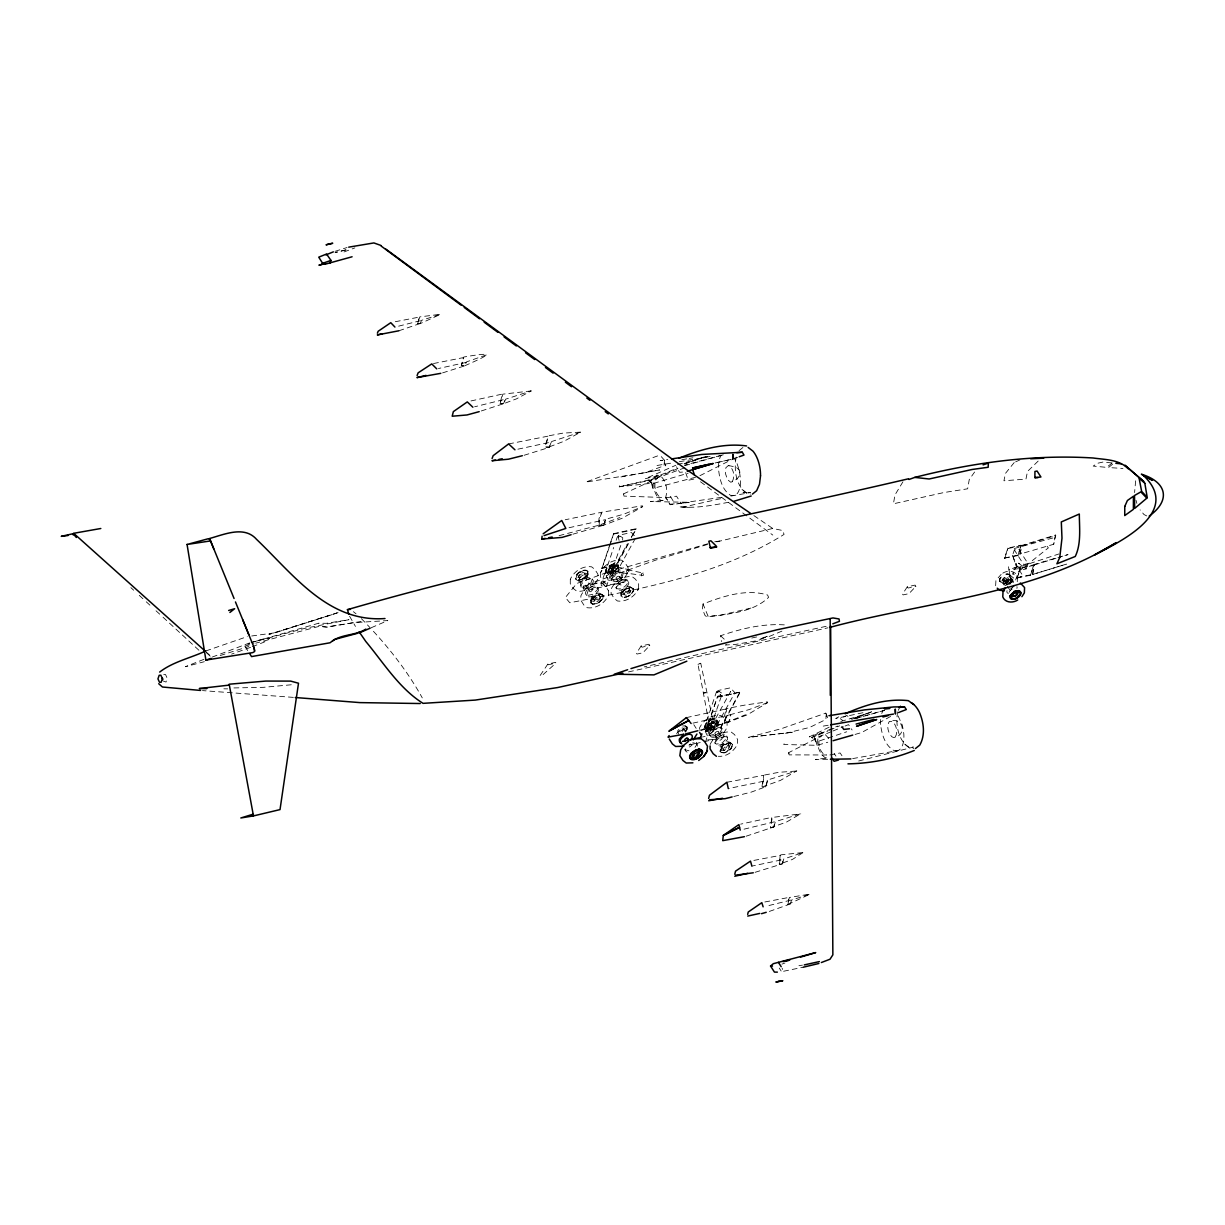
<?xml version="1.0" encoding="UTF-8"?>
<svg xmlns="http://www.w3.org/2000/svg" width="1225" height="1225" viewBox="0 0 1225 1225"><rect width="100%" height="100%" fill="white"/><g stroke="black" fill="none" stroke-linecap="round" stroke-linejoin="round"><path stroke-width="0.75" stroke-dasharray="5 3.75" d="M581.109 587.265A6.982 3.752 -32.5 0 1 587.173 579.563A6.982 3.752 -32.5 0 1 593.145 582.426L588.75 587.173L585.55 588.444L581.186 587.234L580.359 583.728A6.982 3.752 -32.5 0 1 587.923 577.725L590.695 577.695L593.145 580.267M586.499 595.58L588.122 590.879L594.094 587.403A6.982 3.752 -32.5 0 1 598.458 590.787L594.064 595.518L590.863 596.789L588.077 596.851L585.642 594.247A6.967 3.752 -32.5 0 1 591.598 586.591A6.967 3.752 -32.5 0 1 597.601 589.439L593.206 594.171L587.234 595.503L585.642 594.247M687.103 752.165L685.541 750.925L685.541 748.766M1006.246 574.357A5.957 3.2 -32.5 0 1 1009.967 577.251L1006.2 581.293L1001.101 582.426L999.753 581.354L999.768 579.517L1001.147 577.343M594.339 601.215L594.339 600.173A3.353 1.807 -32.5 0 1 598.52 597.203A3.353 1.807 -32.5 0 1 599.653 599.745A3.353 1.807 -32.5 0 1 595.105 601.843L592.793 598.29L596.851 595.059A3.721 2.006 -32.5 0 1 599.239 595.702L600.112 597.861M678.589 734.143L677.685 730.942A3.353 1.807 -32.5 0 1 682.692 728.048A3.353 1.807 -32.5 0 1 681.33 731.983M588.214 573.974L586.744 578.139L581.462 581.232A6.125 3.292 -32.5 0 1 577.603 578.261A6.125 3.292 -32.5 0 1 584.31 572.933L588.214 573.974L585.979 570.544L583.268 570.559L577.419 573.989L575.827 578.583L577.603 580.16M614.674 566.654A3.353 1.807 -32.5 0 1 610.999 570.62A3.353 1.807 -32.5 0 1 609.667 567.772A3.353 1.807 -32.5 0 1 614.674 566.654L616.221 569.594L613.863 572.136L610.693 572.841L608.932 570.038M620.769 593.849L622.239 589.684L627.522 586.591A6.125 3.292 -32.5 0 1 631.334 589.562A6.125 3.292 -32.5 0 1 624.673 594.875L620.769 593.849L621.458 596.085M629.359 589.026L628.486 591.553L625.317 593.436A3.828 2.067 -32.5 0 1 622.943 591.614L627.047 588.368L629.359 589.026L630.278 591.154A3.353 1.807 -32.5 0 1 626.618 595.12A3.353 1.807 -32.5 0 1 625.286 592.257A3.353 1.807 -32.5 0 1 630.278 591.154M710.699 729.947L706.81 728.86L706.825 726.946L710.745 722.75L713.562 721.617A6.125 3.292 -32.5 0 1 717.391 724.587A6.125 3.292 -32.5 0 1 710.714 729.901M715.216 723.761L714.359 726.287L711.174 728.171A3.828 2.067 -32.5 0 1 708.8 726.333L711.174 723.791L715.216 723.761L713.654 721.984A3.353 1.807 -32.5 0 0 708.663 723.102A3.353 1.807 -32.5 0 0 709.979 725.95A3.353 1.807 -32.5 0 0 713.654 721.984M728.354 744.356L725.966 748.046L721.923 748.107L722.827 745.55L726.042 743.697L728.354 744.356L729.273 746.469A3.353 1.807 -32.5 0 1 725.598 750.435A3.353 1.807 -32.5 0 1 724.266 747.587A3.353 1.807 -32.5 0 1 729.273 746.469M587.541 571.753L587.525 573.882A6.768 3.644 -32.5 0 1 580.099 579.777L575.827 578.583M600.587 572.596L600.556 577.036L603.649 581.89L606.896 584.432C615.808 585.688 624.382 579.992 628.073 572.06L628.103 567.604L625.01 562.75L621.749 560.223C612.837 558.922 604.247 564.648 600.587 572.596L604.293 566.746M601.215 594.339L603.006 595.947L602.991 598.076L598.657 602.715L595.534 603.971A6.768 3.644 -32.5 0 1 591.262 600.694A6.768 3.644 -32.5 0 1 598.688 594.814M607.845 573.499L606.069 571.937L606.084 569.824L610.372 565.215L616.175 563.913L618.395 567.328A6.125 3.292 -32.5 0 1 611.673 574.556A6.125 3.292 -32.5 0 1 609.254 569.349A6.125 3.292 -32.5 0 1 618.395 567.328M685.005 725.843L686.567 727.068L686.551 729.197L684.943 731.677M720.438 751.415L722.03 746.806L724.741 744.678L727.88 743.391L732.091 744.601A6.768 3.644 -32.5 0 1 724.725 752.579L722.015 752.594L719.81 749.195M605.946 572.458L605.747 569.855L607.401 567.236L613.572 563.653L616.405 563.622L618.273 565.246L618.257 567.481L616.573 570.1L610.463 573.683A7.09 3.813 -32.5 0 1 605.977 570.207A7.09 3.813 -32.5 0 1 613.802 563.99L616.634 563.975L618.273 565.246M618.058 564.893L618.028 567.129L613.495 572.029L607.37 573.392L605.732 572.09M633.463 589.072L633.447 591.292L628.9 596.192L622.775 597.555L620.876 595.947L622.545 591.078L625.439 588.796L631.61 587.418L633.463 589.072L631.778 587.801A7.074 3.813 -32.5 0 0 622.805 591.415L620.876 595.947M638.623 588.612L638.654 584.157L635.561 579.303L632.314 576.745C623.387 575.505 614.782 581.201 611.107 589.164L611.107 593.574L614.2 598.443L617.446 600.985C626.327 602.256 634.979 596.544 638.623 588.612L637.842 589.853M717.054 720.254L717.268 722.827A7.151 3.843 -32.5 0 1 712.736 727.742A7.151 3.843 -32.5 0 1 706.549 729.089L704.727 727.466L706.396 722.597A7.074 3.813 -32.5 0 1 715.385 718.983L717.054 720.254L715.354 725.108L709.214 728.691L703.518 729.243M732.473 744.417L730.605 742.809L727.772 742.825A7.09 3.813 -32.5 0 0 719.933 749.026A7.09 3.813 -32.5 0 0 724.434 752.502L730.544 748.934L732.473 744.417L730.758 749.271L724.649 752.854L721.77 752.916L720.147 751.614L721.816 746.76L727.987 743.162L730.82 743.146M590.557 600.572L592.043 596.376L597.325 593.283A6.125 3.292 -32.5 0 1 601.199 596.284L599.775 598.52L594.462 601.613L590.557 600.572L591.246 602.807M995.649 585.718L995.925 580.405L1001.131 574.403M1001.805 581.125A4.977 2.68 -32.5 0 1 1007.256 576.761A4.977 2.68 -32.5 0 1 1010.365 579.226L1004.852 583.605L1002.8 583.651L1001.683 581.155M611.397 580.543L613.051 575.857L615.808 573.683L618.993 572.397L621.733 572.366L623.28 573.606L621.672 578.292L615.762 581.753L611.397 580.543L610.601 577.082A6.982 3.752 -32.5 0 1 618.15 571.08L620.861 571.064L623.28 573.606M622.453 572.305L620.845 576.975L618.074 579.149L612.163 580.466L610.601 579.226M633.248 588.689L633.218 590.955A7.151 3.843 -32.5 0 1 628.701 595.855A7.151 3.843 -32.5 0 1 622.514 597.218M704.911 727.818L706.595 722.949L709.489 720.668L712.812 719.32L715.645 719.305L717.283 720.576M714.879 742.901L716.518 738.216L722.459 734.755L725.2 734.74L727.589 737.282L727.558 739.441L723.209 744.142L717.299 745.443L714.879 742.901L716.472 744.142L722.367 742.855L726.762 738.124L726.762 735.98M1013.182 582.702L1013.213 580.91L1010.104 578.522M609.805 572.197L612.194 568.461L616.236 568.431M592.288 578.92L590.68 583.605L587.908 585.81L584.692 587.112L581.921 587.127L580.359 585.887M697.423 746.147L696.612 742.626M1005.25 582.181L1003.306 581.645L1002.785 579.379M589.332 583.345L587.066 585.764A2.083 1.118 -32.5 0 1 585.795 584.738A2.083 1.118 -32.5 0 1 588.031 582.947L589.332 583.345L593.114 589.271L590.848 591.69A2.083 1.118 -32.5 0 1 589.577 590.68A2.083 1.118 -32.5 0 1 591.813 588.888L593.114 589.271M621.075 584.999L619.758 584.647L616.007 578.077A2.083 1.118 -32.5 0 1 618.181 576.317A2.083 1.118 -32.5 0 1 619.498 577.297A2.083 1.118 -32.5 0 1 617.278 579.103M619.758 584.647L619.789 584.003A2.083 1.118 -32.5 0 1 622.024 582.227A2.083 1.118 -32.5 0 1 623.265 583.253A2.083 1.118 -32.5 0 1 621.06 585.045M714.895 733.928L714.925 733.285A2.083 1.118 -32.5 0 1 717.1 731.524A2.083 1.118 -32.5 0 1 718.401 732.504A2.083 1.118 -32.5 0 1 716.196 734.311C712.965 732.703 717.927 740.65 719.994 740.206A2.083 1.118 -32.5 0 0 722.183 738.445A2.083 1.118 -32.5 0 0 720.943 737.435A2.083 1.118 -32.5 0 0 718.707 739.211L718.677 739.854M622.622 540.041L622.744 537.76L620.126 536.121L617.385 536.734L616.144 540.302M767.677 702.599L748.751 709.704L730.927 714.481L729.396 721.801L725.169 722.842L726.639 708.54L745.336 705.003L767.34 701.848L767.677 702.599L747.709 714.619L729.396 721.801M1009.676 584.264L1010.916 580.558L1010.839 581.997L1012.493 583.023L1010.548 581.844L1010.625 580.083L1013.289 572.351L1013.213 574.112L1015.219 575.382L1017.378 574.893L1015.234 581.109M1018.266 566.654L1016.199 565.399L1016.321 563.622L1014.821 568.002L1016.934 567.527M631.564 537.607L631.687 536.029M717.927 723.362L718.049 721.785L717.819 725.92L710.056 728.615L706.718 726.165L708.8 721.173L715.691 720.897L714.236 721.035L730.682 691.375L730.59 692.998L732.152 693.932L719.703 696.642L718.126 695.769L717.207 692.722L717.942 690.548L730.391 687.837L734.388 692.156L734.342 693.718L717.927 723.362L715.997 723.791M599.147 525.112L599.668 518.252L601.98 512.157L642.421 505.803L642.727 506.599L622.193 518.252L603.634 525.234L599.147 525.112L619.865 517.532M559.09 535.662L598.458 525.326L599.04 518.389L601.613 512.28L565.23 519.752M784.291 624.872C762.639 623.479 740.895 628.701 720.576 635.76L721.709 641.548M664.501 460.263L664.011 465.806L645.269 472.636L585.642 482.129L657.733 455.868L661.102 456.466L664.501 460.263L665.742 465.883L663.414 460.523L660.183 460.615L667.732 459.498M897.634 711.909C895.337 724.894 898.155 741.263 910.328 748.46L913.743 748.521M1017.255 581.753L1017.454 576.393C1015.035 570.283 1007.379 570.115 1002.525 573.3M736.179 457.109C733.744 469.925 735.796 486.279 747.556 493.951L750.803 494.058M1032.828 574.403L1066.393 564.128L1032.828 574.403L1034.191 564.434L1068.032 554.588L1059.196 557.298M1032.537 574.004L1034.191 564.434M1011.161 579.165L1010.686 581.844L1014.56 581.814L1011.758 581.462L1012.876 579.165L1011.161 579.165L1004.117 584.723M1135.652 480.812L1134.58 492.557M619.482 485.774L619.283 486.784L652.267 483.155L652.864 488.484L696.489 477M755.09 872.307L782.254 863.87L783.158 859.537L751.874 866.106M769.346 911.431L790.125 904.05L790.952 900.084L766.146 906.209M746.147 836.2L773.71 826.952L774.92 821.699L743.407 829.325M1055.567 535.034L1053.714 544.252L1019.874 554.129L1022.033 545.355L1055.567 535.034L1053.714 544.252M701.205 730.422L728.798 722L730.605 714.665L692.891 723.148M1019.874 554.129L1022.033 545.355M733.836 796.495L751.216 792.131L765.747 786.756L767.325 780.463L728.308 788.594M782.499 863.717L783.724 859.016L803.401 852.401L792.407 859.445L779.468 864.176L780.692 854.851L803.355 852.508M773.909 827.043L775.333 821.669L800.813 813.706L786.572 822.036L770.51 827.824L772.255 817.442L800.767 813.859M766.084 786.082L767.799 779.942L796.786 770.877L780.493 780.386L762.149 786.986L764.308 775.073L778.932 772.301L796.74 771.03M790.385 903.958L791.503 900.084L810.322 894.036L787.568 904.601L789.405 897.466L810.322 894.036M1026.137 568.921L1027.959 563.561L1018.664 548.999L1014.361 549.964L1012.539 555.247L1016.076 565.797L1021.864 569.87L1026.137 568.921L1018.48 563.148L1020.517 564.449L1019.43 568.921L1020.41 566.18M486.218 354.99L466.48 361.896L464.704 365.8L461.549 365.402L463.754 357.042C496.217 351.468 490.199 354.53 464.704 365.8M531.16 390.928L502.847 394.159L500.137 403.638L503.689 403.668L516.506 398.845L531.16 390.928L505.649 399.182L503.689 403.668L480.92 411.079M580.665 432.119L551.709 441.505L549.489 446.803L545.416 446.957L548.478 435.855L563.041 433.114L580.665 432.119L564.036 441.245L549.489 446.803M604.874 573.821L613.664 547.468M619.1 540.378L618.196 537.362L618.947 535.202L631.38 532.492L635.362 536.764M610.494 574.127L606.574 586.377L603.833 586.989L601.199 585.29L601.322 583.069L604.522 573.897L607.34 573.269M703.87 729.166L716.38 692.079L717.942 690.548M709.505 729.487L705.585 741.737M1017.96 555.583L1021.129 545.156L1007.93 548.096L1004.454 558.095L1017.96 555.583L1021.129 545.156M1014.698 569.778L1015.219 568.293M1030.531 575.291L1033.686 564.863L1020.502 567.803L1017.026 577.802L1030.531 575.291L1033.686 564.863M628.318 543.854L616.634 565.2L601.934 568.446L610.035 543.992M610.632 542.277L613.603 533.671L636.158 528.679L631.916 537.285M601.934 568.446L609.085 547.805M609.683 546.09L613.603 533.671M620.769 545.416L610.846 574.05L608.105 574.663M705.6 731.111L717.513 696.703L740.298 692.094L720.545 728.232L705.83 731.478L720.3 727.864L740.053 691.712M705.83 731.478L717.513 696.703M1004.73 558.523L1007.93 548.096M1017.301 578.231L1020.502 567.803M603.634 525.234L605.962 519.186L623.739 514.194L642.727 506.599M524.07 455.287L549.183 447.431L551.281 442.026L514.959 449.82M398.891 330.781L419.899 323.584L421.14 320.491L396.425 326.708M442.593 372.875L464.535 365.923L465.99 362.462L438.428 368.511M420.098 323.676L421.538 320.337L440.755 314.228L419.777 316.908L417.281 323.691L420.098 323.676L440.755 314.228M572.917 534.192L603.022 525.403L605.533 519.645L565.843 528.434M898.338 710.301L900.482 705.447M784.107 743.805L783.709 744.509L817.075 745.305L827.778 742.243M601.689 568.078L616.405 564.832L628.073 543.471M631.671 536.902L636.158 528.679M635.346 538.372L618.931 568.017L618.809 570.574L611.061 573.269L607.692 570.789L609.805 565.812L617.17 565.246L615.226 565.69L627.108 544.268M706.718 726.165L709.183 723.853L715.308 722L707.56 724.695M974.595 472.023L969.251 479.587L967.643 488.806L943.817 492.557L893.423 503.797L894.954 494.961L902.963 481.747M710.117 744.478C713.777 736.547 722.398 730.835 731.279 732.106L734.541 734.617L737.634 739.487L737.603 743.942C734.173 751.139 726.593 757.05 718.325 756.284M732.183 481.67C735.214 476.755 733.79 468.103 728.339 465.5L725.843 467.782L725.491 473.646L727.512 479.618L730.743 482.237C736.057 481.012 743.008 474.749 738.568 469.19M895.199 736.929C898.308 732.244 896.363 725.338 892.596 721.556L889.35 721.418C886.226 726.119 888.156 732.994 891.923 736.792L893.683 737.511C906.806 735.873 903.897 717.59 890.851 720.867M616.696 586.714L621.09 581.982A6.967 3.752 -32.5 0 1 628.624 581.921L627.782 580.619M694.988 747.327L696.612 744.8A6.982 3.752 -32.5 0 0 695.019 741.385M710.408 733.76L714.788 729.013A6.967 3.752 -32.5 0 1 722.505 729.579A6.967 3.752 -32.5 0 1 715.737 736.837A6.967 3.752 -32.5 0 1 710.301 733.775M685.188 731.754L686.857 729.135M1010.043 582.656L1011.176 580.895A4.701 2.527 -32.5 0 0 1008.175 578.567L1002.908 582.732L1004.01 585.106M641.119 646.004L636.403 653.277L637 654.058L642.88 652.787L649.817 645.452L648.944 644.258L641.119 646.004L641.992 647.198L649.817 645.452M907.25 586.852L902.549 594.125L903.131 594.906L908.981 593.635L915.948 586.3L915.075 585.106L907.25 586.852L908.123 588.046L915.948 586.3M676.583 733.576L680.503 729.38L683.336 728.247A6.125 3.292 -32.5 0 1 687.225 729.304L686.567 727.068M1011.054 589.393L1013.887 585.045M999.814 579.103L1001.147 577.052M547.866 664.057L539.98 675.725L542.445 675.189L555.966 663.077L555.507 662.357L547.866 664.057L548.325 664.777L555.966 663.077M703.043 604.002L702.338 608.917L705.018 615.455L707.039 617.063C727.803 613.878 752.778 612.699 768.58 597.371L767.616 595.028C746.331 588.49 722.995 596.238 703.043 604.002L708.019 616.098L707.039 617.063M623.632 493.843L623.938 496.094L662.005 497.472L660.168 497.35C655.007 493.415 653.675 485.422 655.957 479.542L657.457 478.179L623.632 493.843L624.153 496.11M788.701 752.64L789.084 754.876L826.615 754.983L824.685 754.876C819.28 751.216 817.534 743.131 819.908 737.22L821.47 735.842L788.701 752.64L789.298 754.891M617.385 536.734L618.947 535.202M721.647 497.35L686.459 502.25L650.475 501.546L663.23 500.474L665.19 498.667C668.283 490.903 666.446 480.338 659.617 475.147L645.054 478.791L675.817 465.27M657.212 475.009L655.222 476.801C652.175 484.564 653.982 495.13 660.796 500.336L663.23 500.474M828.743 738.415L823.644 732.764L821.102 732.657L819.05 734.464C815.896 742.273 818.208 752.962 825.344 757.816L827.901 757.953L815.406 759.469L828.467 759.27M739.043 450.662L743.223 447.248M1112.576 464.229L1108.487 467.552L1122.957 468.455M679.462 731.631L682.677 729.732M583.314 578.675L587.862 573.775A7.243 3.889 -32.5 0 0 586.208 570.253A7.151 3.843 -32.5 0 0 580.053 571.6A7.151 3.843 -32.5 0 0 575.52 576.5L575.704 579.103L577.343 580.405L580.221 580.344L586.055 576.24A3.736 2.006 -32.5 0 0 583.697 574.418L579.593 577.649L580.436 579.502L581.952 579.471M620.263 580.681L615.869 585.412A6.982 3.752 -32.5 0 0 620.233 588.781A6.967 3.752 -32.5 0 0 627.981 581.569A6.967 3.752 -32.5 0 0 620.248 580.635M1010.64 588.888L1014.821 585.565M618.196 537.362L620.126 536.121M709.137 723.776L713.44 722.995L700.746 663.276L697.99 664.348L709.137 723.776L710.577 723.623M717.207 692.722L719.121 691.467L721.755 693.136L721.632 695.402L709.857 729.411L707.116 730.023M697.99 664.348L700.746 663.276M890.621 716.411L861.665 732.535L854.529 734.587M247.71 650.567L244.832 646.05L249.578 643.477M838.742 716.855L835.741 718.493L866.504 711.955M1014.223 462.529L1005.449 473.401L1003.949 480.767L1025.953 479.113L1027.499 471.441L1038.647 460.615M781.887 631.135L769.821 636.234L759.959 638.899L767.187 636.296L758.336 640.476L736.087 644.335L725.445 645.024L727.221 644.319M699.95 475.683L731.202 459.865M829.172 727.16L809.327 736.883L821.102 732.657M1015.647 461.871L1019.92 459.896M817.075 745.305L815.712 740.62L811.7 737.481L827.778 731.08M829.463 730.33L839.6 725.812M811.7 737.481L837.563 726.088M371.252 627.721L387.82 620.57L353.275 622.698L326.677 627.2L319.465 626.266L255.749 643.156M1006.2 584.662L1012.861 581.814M677.93 468.547L650.521 480.169L619.283 486.784L647.964 480.185L677.609 468.027M684.775 465.638L724.006 454.613L684.591 465.178M854.82 718.095L871.526 711.786L851.865 719.305L846.705 715.446L840.335 718.707L842.739 720.499M831.27 731.692L814.013 738.767L816.156 742.013L846.705 731.784M832.985 730.988L843.351 726.747M845.066 726.042L848.527 724.633L852.095 729.978M684.882 463.892L706.871 456.144L688.312 462.499M203.962 659.31L185.388 666.706L204.315 661.699M725.169 722.842L745.55 714.742M854.269 718.218L860.731 715.645M1004.822 585.673L1012.937 582.457M205.892 650.934L247.282 636.602M250.558 647.351L231.632 654.119M252.258 646.693L264.11 642.13L269.852 638.271L263.712 638.837L251.462 642.39M781.902 964.152L784.98 962.988M343.995 251.967L354.867 247.894M594.753 581.967L656.064 560.009L707.361 544.482M684.882 467.751L649.495 480.721L651.501 483.998L688.174 473.172M734.433 458.472L737.618 457.323M1021.451 566.272L1058.859 553.976M684.101 463.816L697.393 459.161M163.737 674.531L165.543 674.546L167.213 678.282L166.018 682.049L163.461 681.177M825.772 713.134L827.993 718.585L825.772 713.134L781.535 728.63L748.506 737.358L793.968 732.06L748.506 737.358M728.798 722L699.689 730.299M829.907 754.952L840.12 752.962L841.973 755.748M338.1 612.561L274.844 632.82L268.933 634.366L337.028 613.051L274.844 632.82L249.119 636.342M335.083 251.309L347.042 247.527M220.209 655.528L248.797 646.448M773.71 826.952L770.448 827.962L771.796 817.366L740.65 824.149M1022.308 545.845L1055.843 535.478M1034.467 564.878L1057.435 557.834M840.748 721.494L871.802 712.123M1052.796 537.989L1010.748 549.489M884.68 710.347L853.075 719.243M750.894 608.09L719.243 615.532L708.019 616.098M249.701 642.895L211.956 657.182L206.275 652.083M666.048 497.825L676.537 496.171L680.824 503.23L689.17 502.388L670.09 504.731L666.048 497.825L669.983 504.225L680.824 503.23M707.836 543.762L604.706 573.269L576.73 583.498L565.399 597.494L569.778 602.761C643.431 588.413 719.504 574.724 784.077 534.406L782.683 530.532L772.715 528.465L716.257 541.971M856.765 718.202L884.343 710.332M628.517 570.023L626.526 570.59L627.001 573.239L643.339 575.459L643.247 573.055L628.517 570.023L628.992 572.672L627.001 573.239M858.679 761.001L913.467 747.066L908.751 747.005L904.004 743.667L905.198 744.815M643.247 573.055L641.594 573.499L641.655 575.918M470.982 400.942L502.357 394.083L499.968 403.607L503.521 403.714L505.282 399.228L474.626 406.777M244.832 646.05L253.927 643.646M613.342 565.935L610.555 566.67L611.045 569.855L626.343 573.591L629.16 572.871L628.639 569.702L613.342 565.935L613.832 569.104L611.045 569.855M677.517 464.52L709.964 456.083M345.909 249.839L335.022 252.58L347.364 249.609M785.531 733.3L809.618 727.451L825.864 719.504L826.201 715.323L826.553 716.457L825.451 716.303L829.172 715.691M826.14 626.327C765.441 639.527 704.758 652.772 644.212 666.875M764.829 901.983L788.9 897.45L787.997 904.448L790.125 904.05M728.553 502.281C712.276 505.435 695.632 508.513 678.987 506.782L683.382 507.058L723.638 498.008M731.003 459.436L714.527 463.096L731.111 459.375M1008.206 548.524L1021.405 545.6M1004.454 558.095L1017.684 555.139M1027.959 563.561L1023.641 564.526L1014.361 549.964M1020.777 568.232L1033.977 565.307M1017.026 577.802L1030.256 574.862M1009.798 582.487L1011.957 582.013M716.38 692.079L719.121 691.467M703.885 741.737L723.868 737.297L723.761 733.239L722.505 732.581L702.507 736.991M693.84 479.052L688.282 480.277L685.433 471.839L679.63 472.299L676.292 466.786M613.847 534.054L636.403 529.062M628.517 671.897L827.932 627.812M717.743 697.086L740.298 692.094M689.323 744.953L700.241 742.549M395.308 321.716L419.348 317.076L417.725 323.553L419.899 323.584M508.62 443.925L547.897 436.192L545.079 447.125L549.183 447.431M620.952 476.938L659.678 469.941L645.269 472.636M751.752 638.026L757.203 636.847M686.398 717.605L726.18 708.938L724.48 715.982L724.48 723.056M726.869 782.27L763.696 775.287L761.873 787.262L765.747 786.756M433.482 363.534L463.234 357.639L461.32 365.479L464.535 365.923M753.88 860.409L780.202 855.418L779.238 864.237L782.254 863.87M783.617 971.241L803.187 967.229M706.258 728.63L704.727 727.466M852.661 758.597L897.971 750.588A22.264 10.872 76.4 0 0 903.82 733.836L902.412 725.338L897.374 714.359M681.804 459.727L687.363 458.763M689.216 458.441L692.906 457.798M823.246 726.103L828.789 725.154M657.029 465.5L671.882 462.989M679.293 461.718L710.837 456.389M714.742 541.802L719.81 540.96M798.945 965.698L802.436 965.147M730.912 496.064L750.481 492.572L743.039 492.358L750.481 492.572M712.001 723.148L713.44 722.995M291.29 684.775L263.406 687.332L233.439 687.945M361.007 621.519L326.646 626.924L322.696 626.679M1007.7 580.665L1010.901 584.08M598.703 594.753L601.444 594.707L603.006 595.947M689.017 750.803L684.653 749.608L685.541 750.925M682.585 725.95L685.449 725.935L687.118 727.221A7.228 3.889 -32.5 0 1 685.403 732.106M707.774 739.747C716.043 740.513 723.638 734.587 727.053 727.39L727.099 722.934L723.99 718.08L720.744 715.522C711.832 714.298 703.242 720.009 699.536 727.926L699.536 732.351M1011.911 579.9L1009.645 579.915A5.773 3.108 -32.5 0 0 1003.397 584.876M617.293 579.073L615.976 578.721M690.716 744.111L692.003 745.122L689.767 746.898A2.083 1.118 -32.5 0 1 688.481 745.903M1006.031 574.02L1008.374 574.02A5.88 3.17 -32.5 0 1 1008.343 579.058L1003.275 582.013A5.88 3.17 -32.5 0 1 999.585 581.018A5.88 3.17 -32.5 0 1 1000.947 577.021A5.957 3.2 -32.5 0 1 1003.321 575.122M223.869 688.817L227.651 688.863M598.458 525.326L603.022 525.403M897.971 750.588L893.622 750.404C884.726 745.076 881.801 734.127 880.561 724.465M683.382 507.058L690.41 507.456M293.357 697.377L202.462 690.594M728.339 465.5L736.087 467.138L739.196 469.895M647.964 480.185L652.267 483.155M1146.677 515.909L1143.951 514.5L1140.092 509.86M753.865 515.587L772.715 528.465M700.47 481.777L772.776 535.065M606.069 571.937L610.341 573.116A6.768 3.644 -32.5 0 0 617.706 565.138M583.529 579.027A7.228 3.889 -32.5 0 0 588.107 571.876L586.438 570.605A7.151 3.843 -32.5 0 0 577.373 574.249L575.704 579.103M745.979 492.435L741.508 489.035L742.702 490.245M1002.77 580.237L1005.771 580.221L1007.547 578.322A2.863 1.531 -32.5 0 0 1005.817 576.975M603.113 595.396L601.444 594.11L598.581 594.14L595.243 595.488A7.166 3.859 -32.5 0 0 590.664 600.388A7.228 3.889 -32.5 0 0 596.82 603.389A7.228 3.889 -32.5 0 0 603.113 595.396L603.297 595.763M727.589 737.282L723.301 736.057A6.982 3.752 -32.5 0 0 715.737 742.059L715.752 744.203M697.469 743.958L693.105 742.763A6.982 3.752 -32.5 0 0 689.92 744.05M590.925 602.976L592.563 604.277L598.765 602.899L603.312 597.999A7.228 3.889 -32.5 0 0 595.472 595.84L592.609 598.106L590.664 602.669M353.382 611.688L356.031 613.802M1009.752 574.908L1014.851 579.058L1023.028 576.026L1017.102 566.746L1008.941 569.778L1009.982 575.398M592.762 599.469L595.105 600.128L598.321 598.259A3.721 2.006 -32.5 0 0 599.239 595.702M631.35 587.663L633.141 589.24A6.768 3.644 -32.5 0 1 625.715 597.233A6.768 3.644 -32.5 0 1 623.05 591.476A6.768 3.644 -32.5 0 1 633.141 589.24M206.489 652.818L210.715 656.631M705.049 727.267L706.81 728.86M130.876 587.648L133.678 590.22M139.267 595.365L144.856 600.51M146.25 601.797L150.445 605.655M156.034 610.8L161.639 615.945M163.032 617.232L199.369 650.674M730.36 743.008A6.125 3.292 -32.5 0 1 723.638 750.236A6.125 3.292 -32.5 0 1 721.219 745.03A6.125 3.292 -32.5 0 1 730.36 743.008L732.091 744.601M720.576 635.76L724.741 639.649M1007.532 577.465L1008.634 578.537M361.36 618.64C384.788 642.375 406.087 668.666 422.273 697.882M999.814 580.834L1001.652 582.717M584.463 573.315L586.071 575.061M721.923 748.107L723.531 749.853M683.443 728.645L685.051 730.376M622.974 592.778L624.536 594.523M687.118 727.221L686.857 726.884A7.228 3.889 -32.5 0 1 686.857 729.135M1047.237 546.365L1048.355 547.881L1018.496 571.631L1019.077 568.63L1008.941 569.778L1008.527 566.762M834.21 753.559L835.94 756.147M1007.363 586.132L1010.273 590.695M721.494 727.65L722.321 728.952M619.482 576.653L623.265 582.595M718.401 731.861L722.183 737.802M615.869 587.587L616.696 588.888M709.566 734.617L710.393 735.934M693.825 724.695L696.168 728.354M597.601 587.265L598.458 588.612M585.795 585.397L589.577 591.338M779.268 968.087L781.137 971.012M732.81 456.067L736.593 462.269L739.272 470.232L740.482 478.776A22.295 10.474 78.2 0 1 734.617 495.543L730.498 495.313C721.938 489.678 719.519 478.669 718.524 469.098A22.295 10.321 78.9 0 1 721.05 455.394M670.488 496.554L674.47 503.108M349.584 616.236L355.449 626.434M578.69 576.699L579.609 578.828M707.912 725.353L708.831 727.512M814.257 737.098L815.712 740.62M1009.461 575.214L1010.395 577.618M1012.539 555.247L1016.199 565.399M782.132 968.194L782.576 969.48M716.732 720.423A6.768 3.644 -32.5 0 1 709.321 728.416A6.768 3.644 -32.5 0 1 706.657 722.658A6.768 3.644 -32.5 0 1 716.732 720.423L717.391 722.673M1136.004 500.29L1136.861 503.383M651.348 482.941L652.864 488.484M1008.971 581.048L1007.67 583.085L1005.893 583.483A2.144 1.164 -32.5 0 1 1005.664 581.997A2.144 1.164 -32.5 0 1 1007.853 580.573M1003.306 581.645L1004.01 579.563L1006.674 578.016A3.032 1.638 -32.5 0 1 1008.619 579.486A3.032 1.638 -32.5 0 1 1005.266 582.12M880.576 724.48A22.28 10.734 77.1 0 1 880.943 716.702M881.77 713.455A22.28 10.734 77.1 0 1 882.995 710.822M1016.918 586.653A5.681 3.047 -32.5 0 1 1016.888 588.444M1008.359 593.436A5.666 3.047 -32.5 0 1 1007.057 590.618M1009.078 592.425A4.762 2.557 -32.5 0 1 1012.141 589.103M1005.955 574.265A5.543 2.986 -32.5 0 1 1009.446 576.96L1005.909 580.772A5.604 3.017 -32.5 0 1 999.814 579.103M1002.586 579.532A2.863 1.531 -32.5 0 1 1004.423 577.511M628.624 581.921A6.967 3.752 -32.5 0 1 622.56 589.608A6.967 3.752 -32.5 0 1 616.604 586.744M583.222 578.767A7.243 3.889 -32.5 0 1 575.382 578.843M682.677 729.732A3.721 2.006 -32.5 0 1 685.035 731.555M688.971 745.122A2.083 1.118 -32.5 0 1 690.732 744.096M608.534 590.833L608.519 595.289C604.798 603.236 596.162 608.978 587.204 607.722L583.957 605.165L580.849 600.281L580.88 595.825C584.555 587.847 593.222 582.135 602.164 583.406L605.41 585.948L608.534 590.833M570.314 579.241L570.283 583.697L573.377 588.567L576.653 591.108C585.581 592.379 594.293 586.698 597.907 578.69L597.938 574.234L594.845 569.365L591.598 566.823C582.641 565.552 574.004 571.279 570.314 579.241M583.498 586.071L582.916 587.755L584.861 590.817L624.872 581.936L625.439 580.282L623.494 577.235L583.498 586.071M603.512 581.645L602.93 583.33L604.874 586.392L604.782 582.334L603.512 581.645M606.253 575.934L608.473 580.696L616.466 574.785L615.118 571.187L610.173 568.492L608.549 569.334L616.313 566.639L610.173 568.492L612.684 572.427L611.627 573.009L616.098 574.05L614.383 571.355L606.253 575.934M705.248 731.294L707.468 736.041L715.844 729.243L714.114 726.532L709.183 723.853L711.679 727.772L710.638 728.37L715.109 729.411L713.379 726.701L705.248 731.294M720.453 694.483L719.703 696.642L721.632 695.402L718.891 695.999L720.453 694.483M579.471 574.403L578.69 575.628A3.353 1.807 -32.5 0 0 580.772 577.281A3.353 1.807 -32.5 0 0 584.463 574.372A3.353 1.807 -32.5 0 0 582.35 572.733L579.471 574.403M711.189 729.916L709.566 732.443A6.982 3.752 -32.5 0 0 713.93 735.827A6.967 3.752 -32.5 0 0 721.678 728.599A6.967 3.752 -32.5 0 0 713.945 727.665L711.189 729.916M1112.162 462.958L1106.634 467.368L1093.205 466.082L1097.294 463.326L1102.913 462.085L1112.162 462.958M318.868 623.173L251.156 642.62L305.117 628.272L349.002 619.682L326.309 623.326L318.868 623.173M705.432 692.63L703.364 693.074L706.672 692.661L705.432 692.63"/><path stroke-width="1.5" d="M1034.895 477.627L1034.926 471.472L1037.07 471.028L1040.944 477L1034.895 477.627L1038.096 477.597M710.117 745.948L710.087 748.904L713.195 753.758L716.441 756.315M1010.778 596.315L1010.763 598.076L1014.315 599.056A5.604 3.017 -32.5 0 0 1020.425 594.186L1020.44 592.425L1016.934 591.445A5.604 3.017 -32.5 0 0 1010.763 596.345M698.709 760.48L703.763 756.468L706.718 751.874L707.514 746.163L704.421 741.309L701.159 738.752L695.494 738.813M1012.723 594.967L1014.453 596.315M1018.618 590.527L1017.439 593.972A2.863 1.531 -32.5 0 1 1014.423 596.437M571.11 534.728L562.045 537.407L541.787 539.046L542.108 536.198M760.541 475.744L759.485 484.258L756.637 490.72L752.441 494.104M747.694 914.371L748.23 912.028L761.827 902.672L763.129 906.852M734.755 874.221L735.551 871.143L750.496 861.114L751.874 866.106M708.632 798.486L709.474 795.255L726.869 782.27L728.308 788.594M330 263.268L330.98 260.42L326.539 254.019L318.745 257.173L322.634 263.314L325.084 264.233L352.096 256.775M700.332 738.415L701.925 733.836M492.083 458.533L493.139 455.685L508.62 443.925L514.959 449.82M417.082 375.585L418.123 372.844L431.767 363.902L436.743 368.863M377.392 333.2L378.158 331.271L390.775 322.696L394.925 327.06M687.761 739.931L688.236 738.553L686.934 738.17M696.933 734.035L693.228 739.915M703.763 756.468L707.468 750.619M1005.449 587.709L1003.015 591.522L1002.785 596.897C1005.22 602.991 1012.876 603.159 1017.73 600.005M1021.91 596.682L1024.345 592.885L1024.575 587.571L1020.348 583.008M690.517 740.313L692.14 737.787A6.967 3.752 -32.5 0 0 686.138 734.923A6.967 3.752 -32.5 0 0 680.151 742.656M325.957 254.861L333.368 251.86M669.156 735.567L668.023 737.128L683.703 734.25M159.663 672.081C172.863 661.791 190.778 657.963 205.892 650.934M252.687 815.972L253.682 815.452M332.419 641.012C341.959 634.075 355.755 635.591 365.846 629.099M777.37 972.129L774.46 972.114L770.556 966.035L773.343 963.677L815.728 952.591L800.492 957.138M688.664 741.278L683.596 745.321L680.656 749.914L679.844 755.641L682.953 760.495L686.23 763.037L692.906 762.823M915.442 748.552L919.761 745.122C925.487 735.031 923.803 722.597 919.439 712.337A23.903 12.924 79.7 0 0 911.17 702.706M683.718 734.342L679.324 739.088L679.324 741.247L680.916 742.518M696.29 755.825L700.21 751.629L700.21 749.715L698.817 748.597M697.76 758.26L702.308 753.36A7.243 3.889 -32.5 0 0 700.654 749.838A7.151 3.843 -32.5 0 0 694.498 751.185A7.151 3.843 -32.5 0 0 689.966 756.07L689.935 758.336A7.228 3.889 -32.5 0 0 697.76 758.26M1015.372 595.58L1017.439 593.972A2.863 1.531 -32.5 0 0 1015.602 592.594A2.863 1.531 -32.5 0 0 1012.524 595.12M73.163 534.912L73.852 533.549L61.25 536.336L68.064 535.524M543.165 533.794L561.739 520.487L565.843 528.434L544.099 535.601M914.279 750.466C893.5 759.01 870.454 763.466 847.96 763.849M669.554 730.758L688.726 720.499L691.13 723.516M229.887 612.454L234.649 608.718L228.646 610.479M751.216 496.002L733.928 501.285M322.634 263.314L330.98 260.42M1149.234 516.047C1170.962 500.474 1167.134 482.068 1141.363 474.197L1152.526 480.338L1143.675 475.683C1181.681 511.866 1121.656 541.113 1094.461 554.94L1116.419 542.598C1030.332 595.534 925.334 601.689 829.784 627.399M821.332 962.544L830.014 959.221L832.862 954.842L830.642 625.868M359.66 632.728L369.598 628.44M845.127 713.792C864.743 705.033 886.609 698.204 908.322 700.669L913.865 704.543M686.842 661.178L653.951 674.883L614.292 674.225L627.629 669.738M898.553 712.537L906.332 709.551L904.494 706.886L893.76 706.932L864.544 709.888L829.172 715.691M678.757 458.303C699.996 449.652 723.454 442.7 746.576 445.946M983.093 464.872L988.33 463.096L988.177 467.261L972.129 469.481L929.147 478.99L914.784 477.398L908.965 479.48M832.801 623.831L839.447 621.32L839.033 618.962L832.985 617.936L776.482 629.91L659.816 659.77L630.967 668.605M739.211 456.757L743.988 455.057L742.335 452.255L701.665 454.46L671.499 458.931M187.058 544.39L205.907 660.076L211.282 658.376M687.24 471.273L713.195 463.463L692.63 469.588L694.468 475.024M398.891 330.781L377.315 334.93L382.43 333.721M761.521 913.682L766.222 912.319M348.834 614.246L347.441 609.652C532.018 556.196 721.602 522.616 908.537 478.776M833.123 740.712L852.753 735.092M838.543 760.036L834.103 761.292L832.005 758.122M744.402 836.69L722.719 840.656L723.286 835.45L738.905 824.609L740.222 830.137M479.189 411.646L466.97 414.969L452.193 416.224L453.357 411.615L467.292 401.923L472.865 407.221M357.868 633.218L334.502 639.465L330 642.788L251.538 656.585L249.624 653.568M856.091 724.067L873.976 719.366M882.919 717.008L888.293 715.599M753.298 872.782L735.551 875.217M440.801 373.334L416.929 377.606L426.04 375.401M685.433 733.928L697.898 730.743M522.325 455.715L508.406 459.207L491.96 460.738L495.39 460.079M732.106 796.924L725.154 798.669L709.581 799.772M803.187 967.229L818.912 963.478M734.77 876.258L747.633 873.348M709.03 464.321L692.554 467.981L709.076 464.29M914.784 477.398C972.987 462.606 1033.043 454.261 1093.144 457.997C1104.873 459.681 1119.328 459.375 1128.041 468.685M710.025 547.56L716.793 546.871L710.485 548.279L708.846 541.251L710.898 540.792L716.334 546.166M348.712 247.159L373.87 242.933L380.868 245.413M622.928 673.138L557.666 687.547L475.285 700.087L423.023 703.349C399.12 688.327 383.593 662.817 365.816 641.487L359.185 631.886M682.493 741.416L700.7 737.404M747.74 916.07L759.76 913.421M804.304 964.902L819.403 961.579M541.787 539.046L545.247 538.372M548.708 537.698L552.169 537.025M498.835 459.421L502.281 458.763M253.1 816.003L280.02 809.603L298.502 683.228L290.662 681.1L265.748 681.069L229.182 684.208L253.33 815.161M708.678 800.767L722.551 798.287M830.642 724.832L893.592 714.068M205.907 660.076L252.733 652.619L254.632 651.501L253.988 647.336L235.46 601.934M682.325 746.27L675.633 746.469L672.372 743.912L669.263 739.027M228.891 685.143L199.308 688.542L206.872 688.618M100.818 528.496L73.653 533.304L204.866 650.812M849.492 728.783L843.765 729.426L841.958 726.716M899.012 707.468L904.494 706.886M350.411 609.346L347.441 609.652M736.792 452.668L742.335 452.255M884.435 708.678L889.886 708.356L884.45 708.678M1030.669 458.793L1043.715 458.181M694.1 755.457L692.6 755.473L691.742 753.62L695.846 750.389A3.736 2.006 -32.5 0 1 698.204 752.211M830.336 759.24L850.854 758.918M1004.454 590.817L999.922 590.282L997.227 588.184M420.236 703.533L359.951 702.614L295.256 697.515M770.556 966.035L772.5 966.127M384.987 618.533C328.178 622.698 293.433 574.586 256.607 539.413C244.357 525.372 224.374 534.437 209.368 538.556L210.133 539.567M200.563 690.441L162.435 687.011L158.714 683.718M1115.822 463.31L1121.472 463.846M682.585 745.458L683.856 746.163M750.726 513.443L686.337 469.466L385.829 249.104M461.167 305.209L381.006 245.949M464.229 307.46L479.557 318.791M484.151 322.19L497.947 332.373M504.072 336.906L516.337 345.971M525.525 352.754L534.728 359.553M545.447 367.485L553.118 373.15M565.368 382.2L571.508 386.733M586.821 398.064L589.899 400.315M605.211 411.646L608.289 413.912M748.123 447.431L752.962 451.137A23.918 12.342 82 0 1 760.511 475.744M680.181 742.595L681.758 743.851M76.363 537.484L73.316 533.932M699.536 732.351L701.083 734.786M778.396 962.314L781.198 966.724M248.782 634.581L242.764 619.819M234.067 598.504L210.256 540.164L213.732 548.739M254.019 647.397L254.632 650.643M162.573 678.282L162.848 679.844M830.183 618.656L830.305 695.356M1013.672 591.644A3.032 1.638 -32.5 0 1 1016.704 591.292A3.032 1.638 -32.5 0 1 1016.275 593.666M1013.672 595.197A3.032 1.638 -32.5 0 1 1011.743 593.712M1013.06 596.544A5.145 2.772 -32.5 0 1 1009.875 595.656M685.158 740.972A2.083 1.118 -32.5 0 1 684.882 739.578A2.083 1.118 -32.5 0 1 686.949 738.154M693.457 756.973A6.125 3.292 -32.5 0 1 689.598 755.917M1010.518 596.376L1010.518 598.229L1011.85 599.301L1014.208 599.27A5.895 3.17 -32.5 0 0 1020.685 594.125L1020.685 592.272L1019.353 591.2L1017.01 591.231L1011.896 594.202L1010.518 596.376M1124.764 506.43L1124.749 515.572L1133.385 509.34L1133.416 496.263L1127.398 500.52L1124.764 506.43M732.856 454.521L732.841 459.038L732.856 454.521M690.257 755.978L690.242 758.107L694.514 759.301A6.768 3.644 -32.5 0 0 701.94 753.406L701.956 751.277L697.683 750.083L691.834 753.513L690.257 755.978M1059.778 557.421L1056.884 563.806L1075.259 556.472C1081.384 543.655 1079.378 528.067 1079.317 514.025L1061.309 521.942L1061.983 538.158L1059.778 557.421M162.358 678.665L161.133 682.294L159.495 682.264L157.948 678.88L159.173 675.312L160.843 675.205L162.358 678.665M210.057 539.658L209.521 541.067L187.103 544.467L208.066 538.786L210.057 539.658M694.116 754.278L693.335 755.488A3.353 1.807 -32.5 0 0 695.402 757.157A3.353 1.807 -32.5 0 0 699.092 754.248A3.353 1.807 -32.5 0 0 696.994 752.609L694.116 754.278M691.375 753.145L689.706 755.733L689.706 757.984L691.344 759.286L697.546 757.907A7.228 3.889 -32.5 0 0 702.124 750.757L700.44 749.486A7.151 3.843 -32.5 0 0 691.375 753.145M1011.682 593.865L1010.257 596.039A5.957 3.2 -32.5 0 0 1016.735 597.846L1020.502 593.773A5.957 3.2 -32.5 0 0 1014.024 591.997L1011.682 593.865M253.437 814.962L252.396 816.08L240.82 817.978L252.809 814.288L253.437 814.962M1146.83 498.162L1134.672 508.421L1134.518 495.497L1140.858 491.899L1146.83 498.162M686.398 717.605L668.789 731.248L688.726 720.499L686.398 717.605M723.96 835.067L723.286 835.45L739.563 827.365L723.96 835.067M865.707 723.148L856.535 726.303L876.687 719.519L865.707 723.148M328.652 244.035L326.049 244.862L332.741 243.254L328.652 244.035M321.608 264.401L318.929 265.212L325.666 263.498L321.608 264.401M785.516 960.768L782.897 961.564L789.727 960.17L785.516 960.768M778.641 981.409L775.869 982.067L782.836 980.72L778.641 981.409M1143.706 481.471L1125.04 465.347L1143.706 481.471M1144.824 483.232L1139.097 478.209L1141.639 491.363L1147.197 497.304L1144.824 483.232M895.444 713.716L895.276 709.091L895.444 713.746"/></g></svg>
